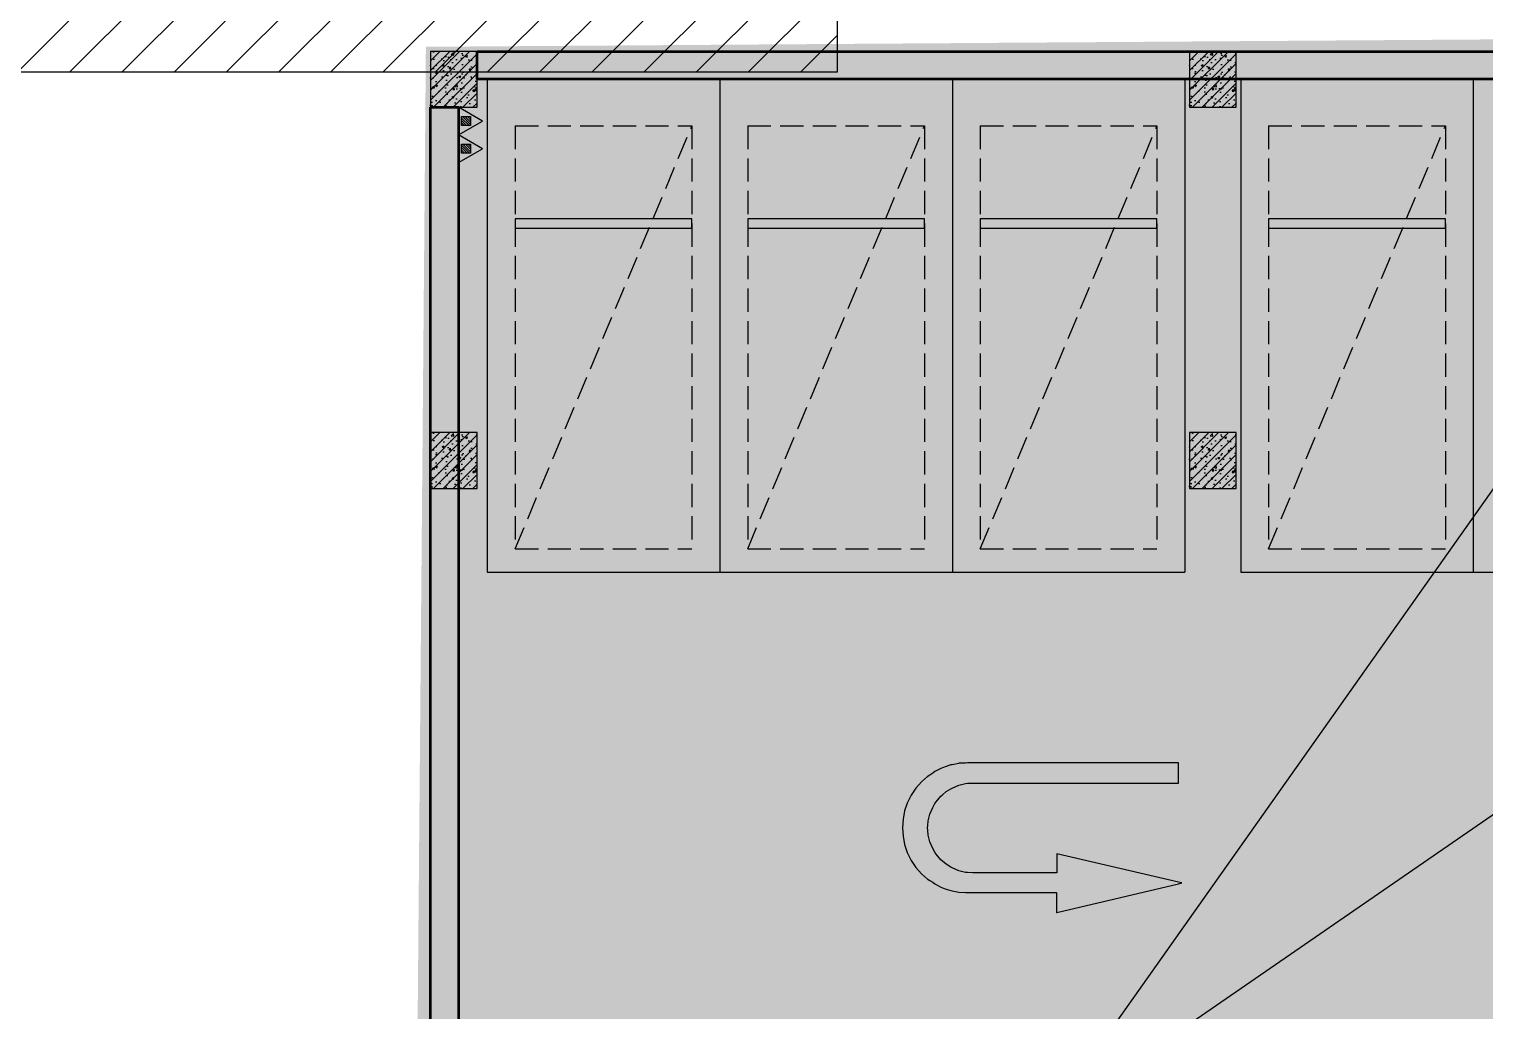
# Model space of a CAD drawing. Extents: x -1338203 to 1886333, y -530034 to 1031844.
# Drawn here: x 581662 to 597312, y 198960 to 209519 of the extents above; entities that cross this region are included whole.
import ezdxf

# ---------------------------------------------------------------- set-up
doc = ezdxf.new("R2010")
doc.units = 0
doc.header["$LTSCALE"] = 1000
doc.header["$MEASUREMENT"] = 0
doc.linetypes.add('A-001-平面B2$0$__DASH', pattern=[0.35, 0.25, -0.1])
for name, color, linetype, plot in [('A-001-主楼组合参照B1$0$0A-X-AREA', 6, 'Continuous', False), ('A-17-平面B1$0$AAD-A-MODIFY_20230109', 201, 'Continuous', False), ('A-17-平面B1$0$AAD-A-MODIFY_20230111', 201, 'Continuous', False)]:
    doc.layers.add(name, color=color, linetype=linetype, plot=plot)
for name, color, linetype in [('A-FIRE', 7, 'Continuous'), ('p-a-regular', 5, 'Continuous'), ('S001地下一墙柱$0$0S-CW-HATCH', 251, 'Continuous'), ('S001地下一墙柱$0$0S-CW-HATCH-UP', 251, 'Continuous'), ('S001地下一墙柱$0$S001地下一墙柱$0$0S-CC-LINE', 52, 'Continuous'), ('S001地下一墙柱$0$S001地下一墙柱$0$0S-CW-HATCH', 251, 'Continuous'), ('S001地下一墙柱$0$S001地下一墙柱$0$0S-CW-HATCH-UP', 251, 'Continuous'), ('中心线', 42, 'Continuous'), ('地面指向箭头', 7, 'Continuous'), ('负一层消火栓$0$0P-EQUIP-FH', 7, 'Continuous')]:
    doc.layers.add(name, color=color, linetype=linetype)
doc.layers.add('p-a-regular-deadend', color=6, linetype='Continuous', true_color=0xff00ff)
doc.layers.add('p-a-wall', color=7, linetype='Continuous', lineweight=50)
doc.layers.add('S001地下一墙柱$0$S001地下一墙柱$0$0S-CW-LINE', color=7, linetype='Continuous', lineweight=50)
doc.layers.add('p-h-walkable', color=7, linetype='Continuous', lineweight=70, true_color=0xf0f0f0)

# ---------------------------------------------------------------- blocks, each defined once
blk = doc.blocks.new('负一层消火栓$0$$TwtSys$00000546')
h = blk.add_hatch()
h.set_pattern_fill('ANSI31', color=256, scale=200, style=0)
h.set_pattern_definition([(45, (-38543.802, -6670.83), (-17.67767, 17.67767), [])])
h.paths.add_polyline_path([(-65, 174), (65, 174), (65, 44), (-65, 44)])
for points in [[(0, 344), (-198, 0), (198, 0)], [(-65, 174), (65, 174), (65, 44), (-65, 44)]]:
    blk.add_lwpolyline(points, close=True)
blk = doc.blocks.new('负一层消火栓')
at = {"layer": '负一层消火栓$0$0P-EQUIP-FH', "xscale": 0.75, "yscale": 0.75, "zscale": 0.75, "rotation": 270}
for p in [(-180089, -98359), (-180089, -98656)]:
    blk.add_blockref('负一层消火栓$0$$TwtSys$00000546', p, dxfattribs=at)
blk = doc.blocks.new('JTDT')
at = {"layer": 'A-FIRE'}
h = blk.add_hatch(color=251, dxfattribs=at)
h.dxf.hatch_style = 1
h.paths.add_polyline_path([(189165, 82916), (189162, 82988), (189159, 82988), (189147, 83060), (189144, 83075), (189126, 83123), (189114, 83162), (189105, 83180), (189081, 83230), (189072, 83245), (189057, 83269), (189036, 83299), (189024, 83317), (189021, 83320), (189021, 83323), (188961, 83389), (188893, 83449), (188818, 83500), (188734, 83542), (188650, 83571), (188561, 83586), (188468, 83592), (188378, 83586), (188288, 83571), (188202, 83542), (188118, 83500), (188043, 83449), (187974, 83389), (187915, 83323), (187915, 83320), (187912, 83317), (187900, 83299), (187882, 83269), (187864, 83245), (187858, 83230), (187831, 83180), (187822, 83162), (187810, 83123), (187795, 83075), (187789, 83060), (187777, 82988), (187771, 82916), (187771, 82895), (187771, 82839), (187771, 81938), (187559, 81938), (187559, 81935), (187867, 80625), (187876, 80592), (187882, 80625), (188190, 81935), (187983, 81935), (187983, 81938), (187983, 82839), (187986, 82895), (187989, 82916), (188007, 82988), (188037, 83060), (188046, 83075), (188076, 83123), (188109, 83162), (188124, 83180), (188184, 83230), (188205, 83245), (188247, 83269), (188318, 83299), (188390, 83317), (188441, 83320), (188468, 83323), (188492, 83320), (188543, 83317), (188615, 83299), (188686, 83269), (188728, 83245), (188749, 83230), (188809, 83180), (188824, 83162), (188857, 83123), (188887, 83075), (188896, 83060), (188926, 82988), (188944, 82916), (188947, 82895), (188949, 82839), (188949, 80625), (189168, 80625), (189168, 82839), (189168, 82895)])
at = {"layer": '地面指向箭头', "color": 251, "linetype": 'Continuous'}
blk.add_lwpolyline([(189165, 82916), (189162, 82988), (189159, 82988), (189147, 83060), (189144, 83075), (189126, 83123), (189114, 83162), (189105, 83180), (189081, 83230), (189072, 83245), (189057, 83269), (189036, 83299), (189024, 83317), (189021, 83320), (189021, 83323), (188961, 83389), (188893, 83449), (188818, 83500), (188734, 83542), (188650, 83571), (188561, 83586), (188468, 83592), (188378, 83586), (188288, 83571), (188202, 83542), (188118, 83500), (188043, 83449), (187974, 83389), (187915, 83323), (187915, 83320), (187912, 83317), (187900, 83299), (187882, 83269), (187864, 83245), (187858, 83230), (187831, 83180), (187822, 83162), (187810, 83123), (187795, 83075), (187789, 83060), (187777, 82988), (187771, 82916), (187771, 82895), (187771, 82839), (187771, 81938), (187559, 81938), (187559, 81935), (187867, 80625), (187876, 80592), (187882, 80625), (188190, 81935), (187983, 81935), (187983, 81938), (187983, 82839), (187986, 82895), (187989, 82916), (188007, 82988), (188037, 83060), (188046, 83075), (188076, 83123), (188109, 83162), (188124, 83180), (188184, 83230), (188205, 83245), (188247, 83269), (188318, 83299), (188390, 83317), (188441, 83320), (188468, 83323), (188492, 83320), (188543, 83317), (188615, 83299), (188686, 83269), (188728, 83245), (188749, 83230), (188809, 83180), (188824, 83162), (188857, 83123), (188887, 83075), (188896, 83060), (188926, 82988), (188944, 82916), (188947, 82895), (188949, 82839), (188949, 80625), (189168, 80625), (189168, 82839), (189168, 82895), (189165, 82916)], dxfattribs=at)
blk = doc.blocks.new('A$C9cb663f1')
at = {"layer": '中心线', "color": 251, "const_width": 150}
blk.add_lwpolyline([(183406, -160832), (185406, -160832)], dxfattribs=at)
at = {"layer": '地面指向箭头', "color": 251, "rotation": 90}
blk.add_blockref('JTDT', (261998, -349300), dxfattribs=at)
blk = doc.blocks.new('A-17-平面B1')
at = {"layer": 'A-17-平面B1$0$AAD-A-MODIFY_20230109', "color": 6}
blk.add_line((5621, 5292), (18408, 23376), dxfattribs=at)
at = {"layer": 'A-17-平面B1$0$AAD-A-MODIFY_20230111', "color": 4}
blk.add_line((1917, 4309), (25387, 20494), dxfattribs=at)

msp = doc.modelspace()

# ---------------------------------------------------------------- hatches: boundary and pattern name
at = {"ltscale": 0.002}
h = msp.add_hatch(dxfattribs=at)
h.set_pattern_fill('ANSI31', color=8, scale=250)
h.set_pattern_definition([(45, (766365.37, 306889.07), (-280.633, 280.633), [])])
h.paths.add_polyline_path([(566212.2, 217959.1), (551852.2, 217959.1), (548601, 217959.1), (548601, 214259.1), (549401, 214259.1), (549401, 212759.1), (548601, 212759.1), (548601, 209059.1), (590351.6, 209059.1), (590351.6, 217959.1), (567992.2, 217959.1), (567992.2, 219999.1), (566212.2, 219999.1)])
at = {"layer": 'p-h-walkable', "ltscale": 0.002}
h = msp.add_hatch(color=256, dxfattribs=at)
h.dxf.hatch_style = 1
h.paths.add_polyline_path([(633826.6, 244460.7), (640276.6, 244575.6), (640576.6, 234544.8), (645576.7, 234544.6), (645576.7, 209278.9), (732355.9, 209029), (732355.1, 235229.9), (738506.7, 235229.9), (738506.6, 268838.9), (732734.3, 268838.9), (732734.3, 272898.9), (711963.1, 272898.9), (711963.1, 278984.7), (717256.7, 278984.7), (717256.7, 284049), (733571.6, 284135.6), (733996.6, 290449.1), (739216.6, 290449.1), (739766.6, 284299.1), (754626.6, 284299.1), (755296.6, 290449.1), (760516.6, 290449.1), (760816.6, 283049.1), (760816.3, 275879.2), (775122.6, 275879.2), (776006.6, 274138.9), (776006.6, 259429.1), (778716.6, 259429.1), (778716.6, 238849.1), (783416.6, 238849.1), (783416.6, 237229.1), (782066.6, 237229.1), (782066.6, 234429.1), (779546.6, 234429.1), (779546.6, 237129.1), (773916.6, 237129.1), (773916.6, 243229.1), (764306.6, 243225.6), (764306.6, 236639.1), (760766.6, 236639.1), (760766.6, 234429.1), (758246.6, 234429.1), (758246.6, 238649.1), (762116.6, 238649.1), (762116.6, 243225.6), (748656.6, 243225.6), (748756.3, 207529.1), (800106.6, 207528.9), (800206.7, 201639.7), (812908.2, 202239.1), (812576.6, 180449.3), (744206, 180449.3), (744206, 173439), (728556.7, 173439), (728556.6, 122289.1), (746356.6, 122289.1), (750916.6, 132325.6), (842896.6, 132325.6), (843211.6, 121345.6), (839116.6, 121345.6), (839116.6, 93449.1), (864906.6, 93449.1), (864906.6, 79694), (875856.6, 74929.1), (875856.6, 65749.1), (834560.6, 65749.1), (839142.9, 28436.3), (869465.5, 32160.2), (871163.4, 18334), (873704.3, 18646.1), (877328.9, 5540.2), (761876.2, -8638.5), (761133.2, 2082.3), (764950.9, 5291.5), (763253.1, 19116.3), (799242.7, 23536.1), (793807.6, 65749.1), (750756.6, 65749.1), (751556.6, 81645.6), (636016.6, 81645.6), (636016.6, 96345.6), (629416.6, 96345.6), (629416.6, 118203.2), (622306.6, 118203.2), (622286.6, 139083.2), (644406.6, 137003.2), (644406.6, 129968.2), (656656.6, 129968.2), (656406.6, 138083.2), (712156.6, 138083.2), (711856.6, 184449.1), (581811.6, 184349.1), (581826.6, 197199.1), (585876.6, 197449.1), (585976.6, 209279), (629226.6, 209578.9), (628926.8, 236145.4), (633826.6, 236145.6)])
at = {"layer": 'S001地下一墙柱$0$0S-CW-HATCH'}
h = msp.add_hatch(color=256, dxfattribs=at)
h.dxf.hatch_style = 1
h.paths.add_polyline_path([(586476.7, 209278.9), (610336.6, 209278.9), (610336.6, 208979), (586476.7, 208979)])
at = {"layer": 'S001地下一墙柱$0$0S-CW-HATCH-UP'}
h = msp.add_hatch(dxfattribs=at)
h.set_pattern_fill('钢筋混凝土', color=256, scale=30)
h.set_pattern_definition([(45, (-9296980.81, -620439.075), (-53.0330086, 53.0330086), []), (50, (-9296980.81, -620439.08), (215.1780548, -18.8256405), [22.5, -247.5]), (355, (-9296980.8, -620439.08), (-41.6254, 225.65764), [18, -198]), (100.4514, (-9296962.88, -620440.64), (173.5528145, 206.8318626), [19.122057, -210.3426336]), (46.1842, (-9296980.8, -620379.08), (320.1723146, -49.655704), [33.75, -371.25]), (96.6356, (-9296954.13, -620383.2), (280.398812, 292.235361), [28.683086, -315.5139]), (351.1842, (-9296980.8, -620379.08), (280.398584, 292.23558), [27, -297]), (21, (-9296950.81, -620394.08), (179.0721156, -120.7856672), [22.5, -247.5]), (326, (-9296950.8, -620394.08), (72.9945996, 217.5450135), [18, -198]), (71.4514, (-9296935.89, -620404.14), (252.0667886, 96.759149), [19.122057, -210.3426336]), (37.5, (-9296980.81, -620439.075), (3.6479566, 99.86815615), [0, -195.6, 0, -201, 0, -198.75]), (7.5, (-9296980.81, -620439.08), (78.9208612, 118.3235136), [0, -114.6, 0, -191.1, 0, -75.75]), (327.5, (-9297047.71, -620439.075), (160.14673085, -6.7664615), [0, -75, 0, -234, 0, -310.5]), (317.5, (-9297077.71, -620439.08), (174.9558508, 30.0314947), [0, -97.5, 0, -155.4, 0, -220.5])])
h.paths.add_polyline_path([(586476.7, 209278.9), (610336.6, 209278.9), (610336.6, 208979), (586476.7, 208979)])
at = {"layer": 'S001地下一墙柱$0$S001地下一墙柱$0$0S-CW-HATCH'}
h = msp.add_hatch(color=256, dxfattribs=at)
h.dxf.hatch_style = 1
h.paths.add_polyline_path([(586476.6, 209279), (585976.6, 209279), (585976.6, 208679), (586476.6, 208679)])
h = msp.add_hatch(color=256, dxfattribs=at)
h.dxf.hatch_style = 1
h.paths.add_polyline_path([(594636.6, 209279), (594136.6, 209279), (594136.6, 208679), (594636.6, 208679)])
at = {"layer": 'S001地下一墙柱$0$S001地下一墙柱$0$0S-CW-HATCH', "ltscale": 0.002}
h = msp.add_hatch(color=256, dxfattribs=at)
h.dxf.hatch_style = 1
h.paths.add_polyline_path([(585976.6, 208679), (586276.6, 208679), (586276.6, 197379.1), (585976.6, 197379.1)])
at = {"layer": 'S001地下一墙柱$0$S001地下一墙柱$0$0S-CW-HATCH'}
h = msp.add_hatch(color=256, dxfattribs=at)
h.dxf.hatch_style = 1
h.paths.add_polyline_path([(586476.6, 205179.1), (585976.6, 205179.1), (585976.6, 204579.1), (586476.6, 204579.1)])
h = msp.add_hatch(color=256, dxfattribs=at)
h.dxf.hatch_style = 1
h.paths.add_polyline_path([(594636.6, 205179.1), (594136.6, 205179.1), (594136.6, 204579.1), (594636.6, 204579.1)])
at = {"layer": 'S001地下一墙柱$0$S001地下一墙柱$0$0S-CW-HATCH-UP'}
h = msp.add_hatch(dxfattribs=at)
h.set_pattern_fill('钢筋混凝土', color=256, scale=30)
h.set_pattern_definition([(45, (618787.33, 218230.776), (-53.03301, 53.03301), []), (50, (618787.33, 218230.78), (215.1781, -18.8256), [22.5, -247.5]), (355, (618787.33, 218230.78), (-41.6254, 225.6576), [18, -198]), (100.4514, (618805.26, 218229.2), (173.5528, 206.8319), [19.122, -210.3426]), (46.1842, (618787.33, 218290.78), (320.1723, -49.6557), [33.75, -371.25]), (96.6356, (618814, 218286.64), (280.3988, 292.2354), [28.683, -315.514]), (351.1842, (618787.33, 218290.78), (280.3986, 292.2356), [27, -297]), (21, (618817.33, 218275.78), (179.0721, -120.7857), [22.5, -247.5]), (326, (618817.33, 218275.78), (72.9946, 217.545), [18, -198]), (71.4514, (618832.25, 218265.71), (252.0668, 96.7591), [19.122, -210.3426]), (37.5, (618787.33, 218230.78), (3.64796, 99.86816), [0, -195.6, 0, -201, 0, -198.75]), (7.5, (618787.33, 218230.78), (78.92086, 118.3235), [0, -114.6, 0, -191.1, 0, -75.75]), (327.5, (618720.43, 218230.78), (160.14673, -6.76646), [0, -75, 0, -234, 0, -310.5]), (317.5, (618690.43, 218230.78), (174.95585, 30.0315), [0, -97.5, 0, -155.4, 0, -220.5])])
h.paths.add_polyline_path([(586476.6, 209279), (585976.6, 209279), (585976.6, 208679), (586476.6, 208679)])
h = msp.add_hatch(dxfattribs=at)
h.set_pattern_fill('钢筋混凝土', color=256, scale=30)
h.set_pattern_definition([(45, (626947.33, 218230.776), (-53.03301, 53.03301), []), (50, (626947.33, 218230.78), (215.1781, -18.8256), [22.5, -247.5]), (355, (626947.33, 218230.78), (-41.6254, 225.6576), [18, -198]), (100.4514, (626965.26, 218229.2), (173.5528, 206.8319), [19.122, -210.3426]), (46.1842, (626947.33, 218290.78), (320.1723, -49.6557), [33.75, -371.25]), (96.6356, (626974, 218286.64), (280.3988, 292.2354), [28.683, -315.514]), (351.1842, (626947.33, 218290.78), (280.3986, 292.2356), [27, -297]), (21, (626977.33, 218275.78), (179.0721, -120.7857), [22.5, -247.5]), (326, (626977.33, 218275.78), (72.9946, 217.545), [18, -198]), (71.4514, (626992.25, 218265.71), (252.0668, 96.7591), [19.122, -210.3426]), (37.5, (626947.33, 218230.78), (3.64796, 99.86816), [0, -195.6, 0, -201, 0, -198.75]), (7.5, (626947.33, 218230.78), (78.92086, 118.3235), [0, -114.6, 0, -191.1, 0, -75.75]), (327.5, (626880.43, 218230.78), (160.14673, -6.76646), [0, -75, 0, -234, 0, -310.5]), (317.5, (626850.43, 218230.78), (174.95585, 30.0315), [0, -97.5, 0, -155.4, 0, -220.5])])
h.paths.add_polyline_path([(594636.6, 209279), (594136.6, 209279), (594136.6, 208679), (594636.6, 208679)])
at = {"layer": 'S001地下一墙柱$0$S001地下一墙柱$0$0S-CW-HATCH-UP', "ltscale": 0.002}
h = msp.add_hatch(dxfattribs=at)
h.set_pattern_fill('钢筋混凝土', color=256, scale=30)
h.set_pattern_definition([(45, (-10, 0.0003), (-53.033009, 53.033009), []), (50, (-10, 0.0003), (215.178055, -18.82564), [22.5, -247.5]), (355, (-10, 0.0003), (-41.6254, 225.65764), [18, -198]), (100.4514, (7.93, -1.57), (173.552815, 206.83186), [19.12206, -210.34263]), (46.1842, (-10, 60), (320.17231, -49.6557), [33.75, -371.25]), (96.6356, (16.68, 55.86), (280.39881, 292.23536), [28.68309, -315.5139]), (351.1842, (-10, 60), (280.39858, 292.23558), [27, -297]), (21, (20, 45), (179.072116, -120.785667), [22.5, -247.5]), (326, (20, 45), (72.9946, 217.54501), [18, -198]), (71.4514, (34.92, 34.93), (252.06679, 96.75915), [19.12206, -210.34263]), (37.5, (-10, 0.0003), (3.647957, 99.868156), [0, -195.6, 0, -201, 0, -198.75]), (7.5, (-10, 0.0003), (78.920861, 118.323514), [0, -114.6, 0, -191.1, 0, -75.75]), (327.5, (-76.9, 0.0003), (160.146731, -6.766462), [0, -75, 0, -234, 0, -310.5]), (317.5, (-106.9, 0.0003), (174.95585, 30.031495), [0, -97.5, 0, -155.4, 0, -220.5])])
h.paths.add_polyline_path([(585976.6, 208679), (586276.6, 208679), (586276.6, 197379.1), (585976.6, 197379.1)])
at = {"layer": 'S001地下一墙柱$0$S001地下一墙柱$0$0S-CW-HATCH-UP'}
h = msp.add_hatch(dxfattribs=at)
h.set_pattern_fill('钢筋混凝土', color=256, scale=30)
h.set_pattern_definition([(45, (618787.33, 214130.786), (-53.03301, 53.03301), []), (50, (618787.33, 214130.79), (215.1781, -18.8256), [22.5, -247.5]), (355, (618787.33, 214130.79), (-41.6254, 225.6576), [18, -198]), (100.4514, (618805.26, 214129.22), (173.5528, 206.8319), [19.122, -210.3426]), (46.1842, (618787.33, 214190.79), (320.1723, -49.6557), [33.75, -371.25]), (96.6356, (618814, 214186.65), (280.3988, 292.2354), [28.683, -315.514]), (351.1842, (618787.33, 214190.8), (280.3986, 292.2356), [27, -297]), (21, (618817.33, 214175.79), (179.0721, -120.7857), [22.5, -247.5]), (326, (618817.33, 214175.79), (72.9946, 217.545), [18, -198]), (71.4514, (618832.25, 214165.72), (252.0668, 96.7591), [19.122, -210.3426]), (37.5, (618787.33, 214130.79), (3.64796, 99.86816), [0, -195.6, 0, -201, 0, -198.75]), (7.5, (618787.33, 214130.79), (78.92086, 118.3235), [0, -114.6, 0, -191.1, 0, -75.75]), (327.5, (618720.43, 214130.79), (160.14673, -6.76646), [0, -75, 0, -234, 0, -310.5]), (317.5, (618690.43, 214130.79), (174.95585, 30.0315), [0, -97.5, 0, -155.4, 0, -220.5])])
h.paths.add_polyline_path([(586476.6, 205179.1), (585976.6, 205179.1), (585976.6, 204579.1), (586476.6, 204579.1)])
h = msp.add_hatch(dxfattribs=at)
h.set_pattern_fill('钢筋混凝土', color=256, scale=30)
h.set_pattern_definition([(45, (626947.33, 214130.786), (-53.03301, 53.03301), []), (50, (626947.33, 214130.79), (215.1781, -18.8256), [22.5, -247.5]), (355, (626947.33, 214130.79), (-41.6254, 225.6576), [18, -198]), (100.4514, (626965.26, 214129.22), (173.5528, 206.8319), [19.122, -210.3426]), (46.1842, (626947.33, 214190.79), (320.1723, -49.6557), [33.75, -371.25]), (96.6356, (626974, 214186.65), (280.3988, 292.2354), [28.683, -315.514]), (351.1842, (626947.33, 214190.8), (280.3986, 292.2356), [27, -297]), (21, (626977.33, 214175.79), (179.0721, -120.7857), [22.5, -247.5]), (326, (626977.33, 214175.79), (72.9946, 217.545), [18, -198]), (71.4514, (626992.25, 214165.72), (252.0668, 96.7591), [19.122, -210.3426]), (37.5, (626947.33, 214130.79), (3.64796, 99.86816), [0, -195.6, 0, -201, 0, -198.75]), (7.5, (626947.33, 214130.79), (78.92086, 118.3235), [0, -114.6, 0, -191.1, 0, -75.75]), (327.5, (626880.43, 214130.79), (160.14673, -6.76646), [0, -75, 0, -234, 0, -310.5]), (317.5, (626850.43, 214130.79), (174.95585, 30.0315), [0, -97.5, 0, -155.4, 0, -220.5])])
h.paths.add_polyline_path([(594636.6, 205179.1), (594136.6, 205179.1), (594136.6, 204579.1), (594636.6, 204579.1)])

# ---------------------------------------------------------------- linework, layer by layer
for p, q in [((586586.5, 208979.2), (586586.5, 203679.2)), ((586586.5, 208979.2), (589086.5, 208979.2)), ((589086.5, 208979.2), (589086.5, 203679.2)), ((589086.5, 208979.2), (589086.5, 203679.2)), ((589086.5, 208979.2), (591586.5, 208979.2)), ((591586.5, 208979.2), (591586.5, 203679.2)), ((591586.5, 208979.2), (591586.5, 203679.2)), ((591586.5, 208979.2), (594086.5, 208979.2)), ((594086.5, 208979.2), (594086.5, 203679.2)), ((594686.5, 208979.2), (594686.5, 203679.2)), ((594686.5, 208979.2), (597186.5, 208979.2)), ((597186.5, 208979.2), (597186.5, 203679.2)), ((597186.5, 208979.2), (597186.5, 203679.2)), ((597186.5, 208979.2), (599686.5, 208979.2)), ((586586.5, 203679.2), (589086.5, 203679.2)), ((589086.5, 203679.2), (591586.5, 203679.2)), ((591586.5, 203679.2), (594086.5, 203679.2)), ((594686.5, 203679.2), (597186.5, 203679.2)), ((597186.5, 203679.2), (599686.5, 203679.2))]:
    msp.add_line(p, q)
at = {"linetype": 'A-001-平面B2$0$__DASH'}
for p, q in [((586886.5, 208479.2), (588786.5, 208479.2)), ((586886.5, 208479.2), (586886.5, 203929.2)), ((588786.5, 208479.2), (588786.5, 203929.2)), ((589386.5, 208479.2), (591286.5, 208479.2)), ((589386.5, 208479.2), (589386.5, 203929.2)), ((591286.5, 208479.2), (591286.5, 203929.2)), ((591886.5, 208479.2), (593786.5, 208479.2)), ((591886.5, 208479.2), (591886.5, 203929.2)), ((593786.5, 208479.2), (593786.5, 203929.2)), ((594986.5, 208479.2), (596886.5, 208479.2)), ((594986.5, 208479.2), (594986.5, 203929.2)), ((596886.5, 208479.2), (596886.5, 203929.2)), ((586886.5, 203929.2), (588786.5, 203929.2)), ((589386.5, 203929.2), (591286.5, 203929.2)), ((591886.5, 203929.2), (593786.5, 203929.2)), ((594986.5, 203929.2), (596886.5, 203929.2))]:
    msp.add_line(p, q, dxfattribs=at)
for points in [[(586886.5, 203929.2), (588786.5, 208479.2)], [(589386.5, 203929.2), (591286.5, 208479.2)], [(591886.5, 203929.2), (593786.5, 208479.2)], [(594986.5, 203929.2), (596886.5, 208479.2)]]:
    msp.add_lwpolyline(points, dxfattribs=at)
for points in [[(588786.5, 207479.2), (586886.5, 207479.2), (586886.5, 207379.2), (588786.5, 207379.2)], [(591286.5, 207479.2), (589386.5, 207479.2), (589386.5, 207379.2), (591286.5, 207379.2)], [(593786.5, 207479.2), (591886.5, 207479.2), (591886.5, 207379.2), (593786.5, 207379.2)], [(596886.5, 207479.2), (594986.5, 207479.2), (594986.5, 207379.2), (596886.5, 207379.2)]]:
    msp.add_lwpolyline(points, close=True)
at = {"layer": 'A-001-主楼组合参照B1$0$0A-X-AREA', "flags": 128}
msp.add_lwpolyline([(566212.2, 217959.1), (551852.2, 217959.1), (548601, 217959.1), (548601, 214259.1), (549401, 214259.1), (549401, 212759.1), (548601, 212759.1), (548601, 209059.1), (590351.6, 209059.1), (590351.6, 217959.1), (567992.2, 217959.1), (567992.2, 219999.1), (566212.2, 219999.1), (566212.2, 217959.1)], dxfattribs=at)
at = {"layer": 'p-a-regular', "ltscale": 0.002, "const_width": 1000}
for points in [[(592836.5, 208479.2), (592836.5, 203929.2)], [(595936.5, 208479.2), (595936.5, 203929.2)]]:
    msp.add_lwpolyline(points, dxfattribs=at)
at = {"layer": 'p-a-regular-deadend', "ltscale": 0.002, "const_width": 1000}
for points in [[(587836.5, 208479.2), (587836.5, 203929.2)], [(590336.5, 208479.2), (590336.5, 203929.2)]]:
    msp.add_lwpolyline(points, dxfattribs=at)
at = {"layer": 'p-a-wall', "elevation": 0}
msp.add_lwpolyline([(586476.7, 209278.9), (610336.6, 209278.9), (610336.6, 208979), (586476.7, 208979)], close=True, dxfattribs=at)
at = {"layer": 'p-h-walkable', "ltscale": 0.002, "const_width": 100}
msp.add_lwpolyline([(711856.6, 184449.1), (581811.6, 184349.1), (581826.6, 197199.1), (585876.6, 197449.1), (585976.6, 209279), (629226.6, 209578.9), (628926.8, 236145.4), (633826.6, 236145.6), (633826.6, 244460.7), (640276.6, 244575.6), (640576.6, 234544.8), (645576.7, 234544.6), (645576.7, 209278.9), (732355.9, 209029)], dxfattribs=at)
at = {"layer": 'S001地下一墙柱$0$S001地下一墙柱$0$0S-CC-LINE'}
for points in [[(586476.6, 209279), (585976.6, 209279), (585976.6, 208679), (586476.6, 208679)], [(594636.6, 209279), (594136.6, 209279), (594136.6, 208679), (594636.6, 208679)], [(586476.6, 205179.1), (585976.6, 205179.1), (585976.6, 204579.1), (586476.6, 204579.1)], [(594636.6, 205179.1), (594136.6, 205179.1), (594136.6, 204579.1), (594636.6, 204579.1)]]:
    msp.add_lwpolyline(points, close=True, dxfattribs=at)
at = {"layer": 'S001地下一墙柱$0$S001地下一墙柱$0$0S-CW-LINE', "ltscale": 0.002}
msp.add_lwpolyline([(585976.6, 208679), (586276.6, 208679), (586276.6, 197379.1), (585976.6, 197379.1)], close=True, dxfattribs=at)

# ---------------------------------------------------------------- block references
at = {"ltscale": 0.002}
for name, p in [('负一层消火栓', (766365.4, 306889.1)), ('A$C9cb663f1', (412646.2, 361761.3)), ('A-17-平面B1', (584786.6, 189389.1))]:
    msp.add_blockref(name, p, dxfattribs=at)

doc.saveas('drawing.dxf')
